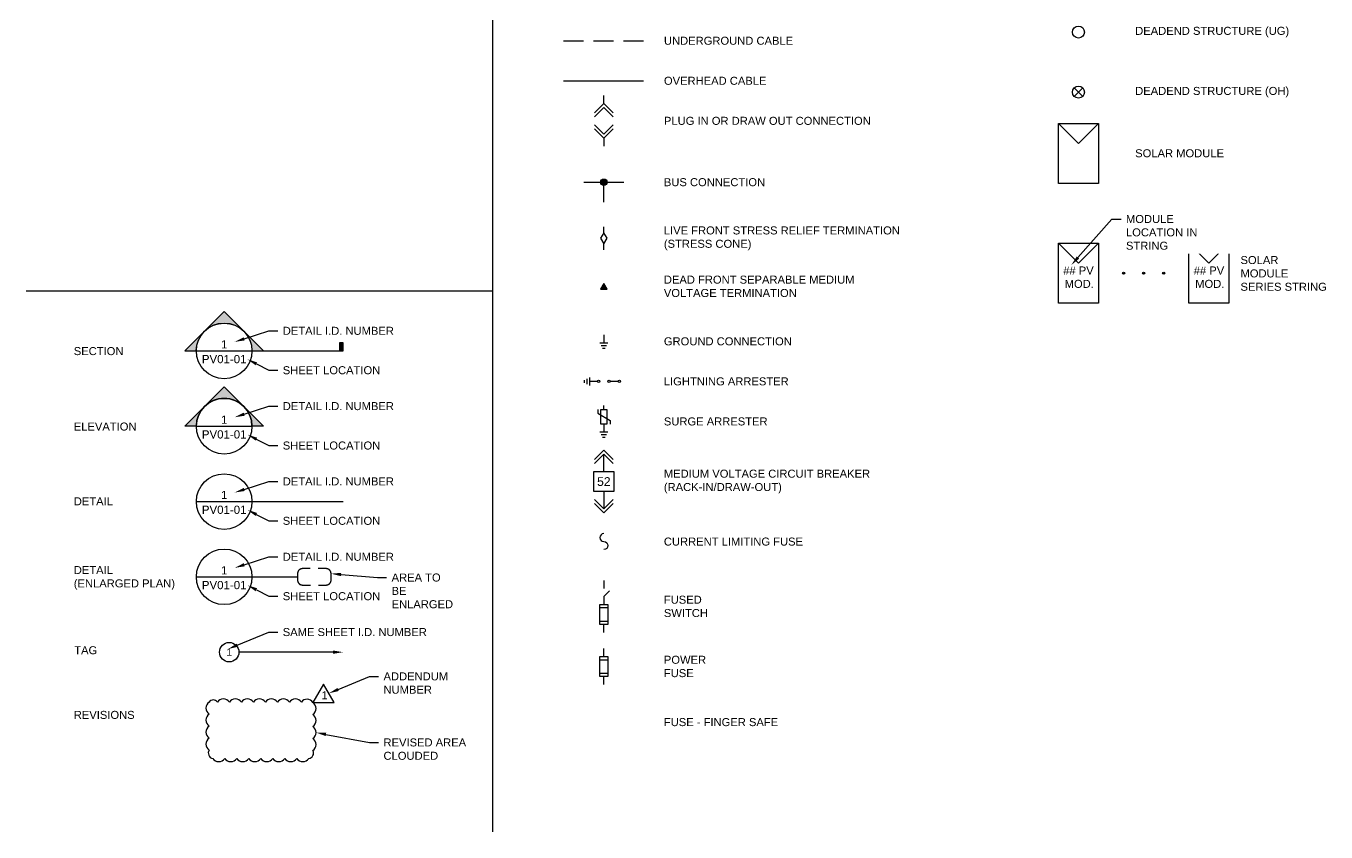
# Paper-space layout 'SYMBOLS AND ABBREVIATIONS 22x34' of a CAD drawing. Header units: feet, sheet in inches. Extents: x 0 to 33.3, y 0 to 20.5.
# Drawn here: x 0 to 16.25, y 0 to 10.06 of the extents above; entities that cross this region are included whole.
import ezdxf
from ezdxf import colors
from ezdxf.entities.mleader import LeaderData, LeaderLine
from ezdxf.enums import TextEntityAlignment as Align
from ezdxf.math import Vec2, Vec3

# ---------------------------------------------------------------- set-up
doc = ezdxf.new("R2010")
doc.units = ezdxf.units.FT
doc.header["$MEASUREMENT"] = 0
doc.linetypes.add('HIDDEN', pattern=[0.375, 0.25, -0.125])
doc.linetypes.add('HIDDEN2', pattern=[0.1875, 0.125, -0.0625])
for name, color, linetype in [('E-1LIN', 4, 'Continuous'), ('E-1LIN-CABL-OH', 4, 'Continuous'), ('E-1LIN-CABL-UG', 4, 'HIDDEN'), ('E-PROD-COND-06F', 4, 'Continuous'), ('G-ANNO-TEXT', 1, 'Continuous'), ('G-ANNO-TEXT @ 1', 1, 'Continuous'), ('PV-EQUIPM', 255, 'Continuous')]:
    doc.layers.add(name, color=color, linetype=linetype)
doc.styles.add('NEI-A', font='arial.ttf')
doc.styles.get("Standard").update_dxf_attribs({"font": 'arial.ttf'})

# ---------------------------------------------------------------- blocks, each defined once
blk = doc.blocks.new('1LIN-CONNECTION')
at = {"linetype": 'Continuous'}
h = blk.add_hatch(color=256, dxfattribs=at)
h.dxf.hatch_style = 1
h.paths.add_polyline_path([(-0.04, 0, 1), (0.04, 0, 1)])
blk.add_circle((0, 0), 0.04, dxfattribs=at)
blk = doc.blocks.new('1LIN-TERMINATION_DF')
at = {"linetype": 'Continuous'}
h = blk.add_hatch(color=4, dxfattribs=at)
h.dxf.hatch_style = 1
h.paths.add_polyline_path([(0, 0), (-0.04, -0.069), (0.04, -0.069)])
at = {"color": 4, "linetype": 'Continuous'}
blk.add_lwpolyline([(-0.04, -0.069), (0.04, -0.069), (0, 0)], close=True, dxfattribs=at)
blk = doc.blocks.new('1LIN-TERMINATION_LF')
at = {"color": 0, "linetype": 'Continuous'}
blk.add_lwpolyline([(0, 0.075), (0.04, 0.144), (0, 0.214), (-0.04, 0.144)], close=True, dxfattribs=at)
for points in [[(0, 0.214), (0, 0.289)], [(0, 0), (0, 0.075)]]:
    blk.add_lwpolyline(points, dxfattribs=at)
blk = doc.blocks.new('1LIN-SURGE_ARRESTER')
at = {"color": 0, "linetype": 'Continuous', "flags": 128}
for points in [[(0, -0.05), (0, 0)], [(-0.077, -0.05), (-0.077, -0.096), (0.077, -0.184), (0.077, -0.23)], [(0, -0.23), (0, -0.33)]]:
    blk.add_lwpolyline(points, dxfattribs=at)
blk.add_lwpolyline([(-0.038, -0.05), (0.037, -0.05), (0.037, -0.23), (-0.038, -0.23)], close=True, dxfattribs=at)
at = {"color": 0, "linetype": 'Continuous'}
for points in [[(0.051, -0.33), (-0.051, -0.33)], [(0.034, -0.364), (-0.034, -0.364)], [(0.017, -0.397), (-0.017, -0.397)], [(0, -0.329), (0, -0.329)]]:
    blk.add_lwpolyline(points, dxfattribs=at)
blk = doc.blocks.new('1LIN-GROUND_CONNECTION')
at = {"color": 4, "flags": 128}
blk.add_lwpolyline([(0, 0), (0, -0.1)], dxfattribs=at)
at = {"color": 4}
for points in [[(-0.051, -0.1), (0.051, -0.1)], [(-0.034, -0.134), (0.034, -0.134)], [(-0.017, -0.167), (0.017, -0.167)]]:
    blk.add_lwpolyline(points, dxfattribs=at)
blk = doc.blocks.new('1LIN-LIGHTNING_ARRESTER')
h = blk.add_hatch()
h.set_pattern_fill('ANSI31', color=4, angle=90)
h.set_pattern_definition([(135, (-0.14832, -0.30551), (-0.08839, -0.08839), [])])
h.paths.add_polyline_path([(0.015, -0.015, 1), (-0.015, -0.015, 1)])
at = {"color": 4, "flags": 128}
for points in [[(0, -0.03), (0, -0.13)], [(0, -0.29), (0, -0.39)]]:
    blk.add_lwpolyline(points, dxfattribs=at)
at = {"color": 4}
for points in [[(-0.051, -0.39), (0.051, -0.39)], [(-0.034, -0.424), (0.034, -0.424)], [(-0.017, -0.457), (0.017, -0.457)]]:
    blk.add_lwpolyline(points, dxfattribs=at)
for centre in [(0, -0.015), (0, -0.145), (0, -0.275)]:
    blk.add_circle(centre, 0.015, dxfattribs=at)
blk = doc.blocks.new('1LIN-SUB-BREAKER')
at = {"color": 0, "linetype": 'Continuous'}
blk.add_lwpolyline([(-0.125, 0), (0.125, 0), (0.125, -0.25), (-0.125, -0.25)], close=True, dxfattribs=at)
at = {"color": 0, "style": 'NEI-A'}
blk.add_attdef('CB_NO', text='', height=0.109, dxfattribs=at).set_placement((0, -0.125), align=Align.MIDDLE_CENTER)
blk = doc.blocks.new('1LIN-FUSE_LINK')
at = {"color": 4, "linetype": 'Continuous'}
blk.add_lwpolyline([(0, 0, 1), (0, -0.1, -1), (0, -0.2, 0.5)], format="xyb", dxfattribs=at)
blk = doc.blocks.new('1LIN-FUSE')
at = {"color": 4, "linetype": 'Continuous'}
blk.add_lwpolyline([(-0.05, 0), (0.05, 0), (0.05, -0.25), (-0.05, -0.25)], close=True, dxfattribs=at)
for points in [[(-0.05, -0.04), (0.05, -0.04)], [(-0.05, -0.21), (0.05, -0.21)]]:
    blk.add_lwpolyline(points, dxfattribs=at)
blk = doc.blocks.new('1LIN-DISCONNECT')
at = {"color": 4, "linetype": 'Continuous'}
for points in [[(0, 0), (0, -0.1)], [(0.071, -0.129), (0, -0.2), (0, -0.3)]]:
    blk.add_lwpolyline(points, dxfattribs=at)
blk = doc.blocks.new('1LIN-COLLECTION_POLE')
at = {"color": 0, "linetype": 'Continuous'}
blk.add_circle((0, 0), 0.075, dxfattribs=at)
blk = doc.blocks.new('100-05')
at = {"color": 4, "linetype": 'Continuous'}
blk.add_circle((0, 0), 0.075, dxfattribs=at)
blk = doc.blocks.new('PLUG IN DRAW OUT CONNECTION')
at = {"color": 4, "flags": 128}
for points in [[(-0.116, 0.416), (0, 0.532), (0.116, 0.416)], [(0, 0.532), (0, 0.632)], [(-0.116, 0.366), (0, 0.482), (0.116, 0.366)], [(-0.116, 0.266), (0, 0.15), (0.116, 0.266)], [(-0.116, 0.216), (0, 0.1), (0.116, 0.216)], [(0, 0.1), (0, 0)]]:
    blk.add_lwpolyline(points, dxfattribs=at)
blk = doc.blocks.new('_TagCircle')
at = {"color": 0, "linetype": 'ByBlock', "lineweight": -2, "transparency": 16777216}
blk.add_circle((0, 0), 0.125, dxfattribs=at)
at = {"color": 0, "transparency": 16777216, "style": 'NEI-A'}
blk.add_attdef('TAGNUMBER', text='', height=0.09375, dxfattribs=at).set_placement((0, -0.046875), align=Align.CENTER)
blk = doc.blocks.new('*U50')
at = {"layer": 'G-ANNO-TEXT'}
h = blk.add_hatch(color=256, dxfattribs=at)
edge = h.paths.add_edge_path()
edge.add_line((0.455, 0), (0.599, 0))
edge.add_line((0.599, 0), (0.108, 0.491))
edge.add_line((0.108, 0.491), (-0.383, 0))
edge.add_line((-0.383, 0), (-0.24, 0))
edge.add_arc((0.108, 0), 0.347, 0, 180, ccw=False)
blk.add_hatch(color=256, dxfattribs=at).paths.add_polyline_path([(1.594, 0.102), (1.548, 0.102), (1.548, 0), (1.594, 0)])
for p, q in [((0.455, 0), (1.594, 0)), ((-0.24, 0), (0.455, 0))]:
    blk.add_line(p, q, dxfattribs=at)
blk.add_lwpolyline([(0.455, 0), (0.599, 0), (0.108, 0.491), (-0.383, 0), (-0.24, 0, -1)], format="xyb", close=True, dxfattribs=at)
blk.add_lwpolyline([(1.594, 0.102), (1.548, 0.102), (1.548, 0), (1.594, 0)], close=True, dxfattribs=at)
blk.add_circle((0.108, 0), 0.347, dxfattribs=at)
at = {"layer": 'G-ANNO-TEXT', "style": 'NEI-A', "flags": 8}
blk.add_attdef('VIEWNUMBER', text='', height=0.102, dxfattribs=at).set_placement((0.108, 0), align=Align.BOTTOM_CENTER)
blk.add_attdef('SHEETNUMBER', text='', height=0.102, dxfattribs=at).set_placement((0.108, -0.051), align=Align.TOP_CENTER)
blk = doc.blocks.new('*U51')
at = {"layer": 'G-ANNO-TEXT'}
h = blk.add_hatch(color=256, dxfattribs=at)
edge = h.paths.add_edge_path()
edge.add_line((-0.24, 0), (-0.383, 0))
edge.add_line((-0.383, 0), (0.108, 0.491))
edge.add_line((0.108, 0.491), (0.599, 0))
edge.add_line((0.599, 0), (0.455, 0))
edge.add_arc((0.108, 0), 0.347, 0, 180)
blk.add_line((-0.24, 0), (0.455, 0), dxfattribs=at)
for points in [[(-0.24, 0), (-0.383, 0), (0.108, 0.491), (0.599, 0), (0.455, 0, 1)], [(0.354, 0.246, 0.414214), (-0.138, 0.246), (0.108, 0.491), (0.354, 0.246)]]:
    blk.add_lwpolyline(points, format="xyb", close=True, dxfattribs=at)
blk.add_circle((0.108, 0), 0.347, dxfattribs=at)
at = {"layer": 'G-ANNO-TEXT', "flags": 8}
blk.add_attdef('VIEWNUMBER', text='', height=0.102, dxfattribs=at).set_placement((0.108, 0), align=Align.BOTTOM_CENTER)
blk.add_attdef('SHEETNUMBER', text='', height=0.102, dxfattribs=at).set_placement((0.108, -0.051), align=Align.TOP_CENTER)
blk = doc.blocks.new('*U48')
at = {"layer": 'G-ANNO-TEXT'}
for p, q in [((-0.347, 0.076), (0.347, 0.076)), ((0.347, 0.076), (1.486, 0.076))]:
    blk.add_line(p, q, dxfattribs=at)
blk.add_circle((0, 0.076), 0.347, dxfattribs=at)
at = {"layer": 'G-ANNO-TEXT', "flags": 8}
blk.add_attdef('VIEWNUMBER', text='', height=0.102, dxfattribs=at).set_placement((0, 0.076), align=Align.BOTTOM_CENTER)
blk.add_attdef('SHEETNUMBER', text='', height=0.102, dxfattribs=at).set_placement((0, 0.025), align=Align.TOP_CENTER)
blk = doc.blocks.new('*U49')
at = {"layer": 'G-ANNO-TEXT'}
for p, q in [((-0.347, 0.076), (0.347, 0.076)), ((-0.222, 0.076), (0.917, 0.076))]:
    blk.add_line(p, q, dxfattribs=at)
blk.add_circle((0, 0.076), 0.347, dxfattribs=at)
at = {"layer": 'G-ANNO-TEXT', "flags": 8}
blk.add_attdef('VIEWNUMBER', text='', height=0.102, dxfattribs=at).set_placement((0, 0.076), align=Align.BOTTOM_CENTER)
blk.add_attdef('SHEETNUMBER', text='', height=0.102, dxfattribs=at).set_placement((0, 0.025), align=Align.TOP_CENTER)

psp = doc.layouts.new('SYMBOLS AND ABBREVIATIONS 22x34')

# ---------------------------------------------------------------- hatches: boundary and pattern name
at = {"layer": 'E-PROD-COND-06F'}
for points in [[(13.707, 6.976, -1), (13.733, 6.976, -1)], [(13.957, 6.976, -1), (13.983, 6.976, -1)], [(14.207, 6.976, -1), (14.233, 6.976, -1)]]:
    psp.add_hatch(color=7, dxfattribs=at).paths.add_polyline_path(points)

# ---------------------------------------------------------------- linework, layer by layer
at = {"layer": 'E-1LIN'}
for p, q in [((13.102, 9.29), (13.208, 9.184)), ((13.102, 9.184), (13.208, 9.29))]:
    psp.add_line(p, q, dxfattribs=at)
at = {"layer": 'E-1LIN', "linetype": 'Continuous', "const_width": 0.0156, "flags": 128}
psp.add_lwpolyline([(6.975, 8.112), (7.475, 8.112)], dxfattribs=at)
at = {"layer": 'E-1LIN', "linetype": 'Continuous', "flags": 128}
psp.add_lwpolyline([(7.225, 7.862), (7.225, 8.112)], dxfattribs=at)
at = {"layer": 'E-1LIN', "flags": 128}
for points in [[(7.109, 4.65), (7.225, 4.766), (7.341, 4.65)], [(7.109, 4.6), (7.225, 4.716), (7.341, 4.6)], [(7.225, 4.5), (7.225, 4.716)], [(7.225, 4.25), (7.225, 4.034)], [(7.109, 4.15), (7.225, 4.034), (7.341, 4.15)], [(7.109, 4.1), (7.225, 3.984), (7.341, 4.1)], [(7.225, 2.491), (7.225, 2.591)], [(7.225, 2.191), (7.225, 2.291)], [(7.225, 1.841), (7.225, 1.941)]]:
    psp.add_lwpolyline(points, dxfattribs=at)
at = {"layer": 'E-1LIN-CABL-OH', "flags": 128}
psp.add_lwpolyline([(6.72, 9.378), (7.72, 9.378)], dxfattribs=at)
at = {"layer": 'E-1LIN-CABL-UG', "flags": 128}
psp.add_lwpolyline([(6.72, 9.878), (7.72, 9.878)], dxfattribs=at)
at = {"layer": 'E-PROD-COND-06F', "color": 7}
for centre in [(13.72, 6.976), (13.97, 6.976), (14.22, 6.976)]:
    psp.add_circle(centre, 0.0131, dxfattribs=at)
at = {"layer": 'G-ANNO-TEXT'}
psp.add_line((5.838, 0), (5.838, 20.505), dxfattribs=at)
psp.add_lwpolyline([(5.838, 6.752), (0.005, 6.752)], dxfattribs=at)
psp.add_lwpolyline([(3.723, 1.846), (3.59, 1.616), (3.855, 1.616)], close=True, dxfattribs=at)
at = {"layer": 'PV-EQUIPM', "flags": 128}
for points in [[(12.905, 8.847), (13.155, 8.597), (13.405, 8.847), (13.405, 8.097), (12.905, 8.097), (12.905, 8.847), (13.405, 8.847)], [(12.905, 7.351), (13.155, 7.101), (13.405, 7.351), (13.405, 6.601), (12.905, 6.601), (12.905, 7.351), (13.405, 7.351)], [(14.535, 7.351), (14.785, 7.101), (15.035, 7.351), (15.035, 6.601), (14.535, 6.601), (14.535, 7.351), (15.035, 7.351)]]:
    psp.add_lwpolyline(points, dxfattribs=at)

# ---------------------------------------------------------------- block references
at = {"layer": 'E-1LIN'}
for name, p in [('1LIN-COLLECTION_POLE', (13.155, 9.987)), ('1LIN-COLLECTION_POLE', (13.155, 9.237)), ('100-05', (13.155, 9.237)), ('PLUG IN DRAW OUT CONNECTION', (7.226, 8.562)), ('1LIN-CONNECTION', (7.225, 8.112)), ('1LIN-TERMINATION_LF', (7.225, 7.268)), ('1LIN-TERMINATION_DF', (7.225, 6.846)), ('1LIN-GROUND_CONNECTION', (7.225, 6.208)), ('1LIN-SURGE_ARRESTER', (7.225, 5.323)), ('1LIN-FUSE_LINK', (7.225, 3.725)), ('1LIN-DISCONNECT', (7.225, 3.141)), ('1LIN-FUSE', (7.225, 2.841)), ('1LIN-FUSE', (7.225, 2.191))]:
    psp.add_blockref(name, p, dxfattribs=at)
at = {"layer": 'E-1LIN', "rotation": 270}
psp.add_blockref('1LIN-LIGHTNING_ARRESTER', (7.435, 5.625), dxfattribs=at)
at = {"layer": 'E-1LIN'}
psp.add_blockref('1LIN-SUB-BREAKER', (7.225, 4.5), dxfattribs=at).add_auto_attribs({'CB_NO': '52'})
at = {"layer": 'G-ANNO-TEXT @ 1'}
ref = psp.add_blockref('*U50', (2.373, 6.006), dxfattribs=at)
ref.add_attrib('VIEWNUMBER', '1', dxfattribs={"layer": 'G-ANNO-TEXT', "height": 0.102, "style": 'NEI-A'}).set_placement((2.481, 6.006), align=Align.BOTTOM_CENTER)
ref.add_attrib('SHEETNUMBER', 'PV01-01', dxfattribs={"layer": 'G-ANNO-TEXT', "height": 0.1025, "style": 'NEI-A'}).set_placement((2.481, 5.955), align=Align.TOP_CENTER)
ref = psp.add_blockref('*U51', (2.373, 5.066), dxfattribs=at)
ref.add_attrib('VIEWNUMBER', '1', dxfattribs={"layer": 'G-ANNO-TEXT', "height": 0.102}).set_placement((2.481, 5.066), align=Align.BOTTOM_CENTER)
ref.add_attrib('SHEETNUMBER', 'PV01-01', dxfattribs={"layer": 'G-ANNO-TEXT', "height": 0.1025}).set_placement((2.481, 5.015), align=Align.TOP_CENTER)
ref = psp.add_blockref('*U48', (2.481, 4.049), dxfattribs=at)
ref.add_attrib('VIEWNUMBER', '1', dxfattribs={"layer": 'G-ANNO-TEXT', "height": 0.102}).set_placement((2.481, 4.126), align=Align.BOTTOM_CENTER)
ref.add_attrib('SHEETNUMBER', 'PV01-01', dxfattribs={"layer": 'G-ANNO-TEXT', "height": 0.1025}).set_placement((2.481, 4.074), align=Align.TOP_CENTER)
ref = psp.add_blockref('*U49', (2.481, 3.109), dxfattribs=at)
ref.add_attrib('VIEWNUMBER', '1', dxfattribs={"layer": 'G-ANNO-TEXT', "height": 0.102}).set_placement((2.481, 3.185), align=Align.BOTTOM_CENTER)
ref.add_attrib('SHEETNUMBER', 'PV01-01', dxfattribs={"layer": 'G-ANNO-TEXT', "height": 0.1025}).set_placement((2.481, 3.134), align=Align.TOP_CENTER)

# ---------------------------------------------------------------- texts
at = {"layer": 'G-ANNO-TEXT', "char_height": 0.1, "attachment_point": 4, "style": 'NEI-A'}
for s, width, insert in [('UNDERGROUND CABLE', 3.14081, (7.976, 9.878)), ('DEADEND STRUCTURE (UG)', 3.14081, (13.864, 9.987)), ('OVERHEAD CABLE', 3.14081, (7.976, 9.378)), ('DEADEND STRUCTURE (OH)', 3.14081, (13.864, 9.237)), ('PLUG IN OR DRAW OUT CONNECTION', 2.97941, (7.976, 8.878)), ('SOLAR MODULE', 1.10359, (13.864, 8.473)), ('BUS CONNECTION', 2.97941, (7.975, 8.112)), ('LIVE FRONT STRESS RELIEF TERMINATION (STRESS CONE)', 2.97431, (7.975, 7.412)), ('SOLAR MODULE SERIES STRING', 1.10359, (15.18, 6.973)), ('DEAD FRONT SEPARABLE MEDIUM VOLTAGE TERMINATION ', 2.97941, (7.975, 6.812)), ('GROUND CONNECTION', 2.97941, (7.975, 6.125)), ('SECTION', 0.61048, (0.602, 6.003)), ('LIGHTNING ARRESTER', 2.97941, (7.975, 5.625)), ('ELEVATION', 0.77365, (0.602, 5.061)), ('SURGE ARRESTER', 2.97941, (7.975, 5.125)), ('MEDIUM VOLTAGE CIRCUIT BREAKER\\P(RACK-IN/DRAW-OUT)', 2.97941, (7.975, 4.375)), ('DETAIL', 0.48511, (0.602, 4.128)), ('CURRENT LIMITING FUSE', 2.97941, (7.975, 3.625)), ('DETAIL\\P(ENLARGED PLAN)', 1.2613, (0.602, 3.172)), ('FUSED SWITCH', 0.93443, (7.975, 2.816)), ('TAG', 0.27944, (0.608, 2.268)), ('POWER FUSE', 0.83026, (7.975, 2.066)), ('1', 0.05305, (3.697, 1.707)), ('REVISIONS', 0.75448, (0.602, 1.461)), ('FUSE - FINGER SAFE', 1.43443, (7.975, 1.371))]:
    psp.add_mtext_dynamic_manual_height_columns(s, width=width, gutter_width=0.547, heights=[0], dxfattribs=dict(at, insert=insert))
at = {"layer": 'G-ANNO-TEXT', "char_height": 0.1, "width": 0.45816, "attachment_point": 4, "style": 'NEI-A'}
for insert in [(12.925, 6.926), (14.556, 6.926)]:
    psp.add_mtext('\\A1;\\pi0.04006;## PV \\P\\pi0.05797;MOD.', dxfattribs=dict(at, insert=insert))

# ---------------------------------------------------------------- leaders
at = {"layer": 'G-ANNO-TEXT'}
ml = psp.add_multileader_block('Standard', dxfattribs=at)
ml.set_content('_TagCircle', color=256, scale=0.970182)
ml.set_attribute('TAGNUMBER', '1', width=0)
ml.set_leader_properties()
ml.build(insert=Vec2(0, 0))
ml.multileader.update_dxf_attribs({"dogleg_length": 0.0625, "arrow_head_size": 0.125})
ctx = ml.context
ctx.base_point, ctx.char_height, ctx.arrow_head_size, ctx.landing_gap_size, ctx.plane_origin = Vec3(2.422, 2.245), 0.1, 0.125, 0.0625, Vec3(2.685, -1.294)
notes = []
notes.append((ctx, [(1, (1, 1, 0), (2.727, 2.245), (-1, 0), 0.0625, [(0, [(3.967, 2.245)], 0, [])])]))
ctx.block.insert = Vec3(2.544, 2.245)
ml = psp.add_multileader_mtext('Standard', dxfattribs=at)
ml.set_content('REVISED AREA CLOUDED', color=256, style='NEI-A')
ml.set_leader_properties()
ml.build(insert=Vec2(0, 0))
ml.multileader.update_dxf_attribs({"dogleg_length": 0.125, "arrow_head_size": 0.125})
ctx = ml.context
ctx.base_point, ctx.char_height, ctx.arrow_head_size, ctx.landing_gap_size, ctx.plane_origin = Vec3(4.41, 1.117), 0.1, 0.125, 0.0625, Vec3(4.691, 2.72)
notes.append((ctx, [(0, (1, 1, 0), (4.297, 1.117), (1, 0), 0.113, [(0, [(3.629, 1.241)], 0, [])])]))
ctx.mtext.insert, ctx.mtext.width, ctx.mtext.flow_direction = Vec3(4.472, 1.168), 1.03374, 5
ctx.mtext.has_bg_fill, ctx.mtext.bg_color, ctx.mtext.bg_scale_factor, ctx.mtext.bg_transparency, ctx.mtext.use_window_bg_color = 1, -1073741824, 1.5, 0, 1
for ctx, leaders in notes:
    for number, flags, end, landing, length, lines in leaders:
        leader = LeaderData()
        leader.index, (leader.has_last_leader_line, leader.has_dogleg_vector, leader.attachment_direction) = number, flags
        leader.last_leader_point, leader.dogleg_vector, leader.dogleg_length = Vec3(end), Vec3(landing), length
        for number, points, colour, breaks in lines:
            line = LeaderLine()
            line.index, line.vertices, line.color, line.breaks = number, Vec3.list(points), colors.encode_raw_color(colour), breaks
            leader.lines.append(line)
        ctx.leaders.append(leader)

# ---------------------------------------------------------------- next in the draw order: linework, layer by layer
psp.add_lwpolyline([(2.293, 1.622, 0.520567), (2.293, 1.472, 0.520567), (2.293, 1.322, 0.520567), (2.293, 1.172, 0.520567), (2.293, 1.022, 0.520567), (2.338, 0.917, 0.520567), (2.488, 0.917, 0.520567), (2.638, 0.917, 0.520567), (2.788, 0.917, 0.520567), (2.938, 0.917, 0.520567), (3.088, 0.917, 0.520567), (3.238, 0.917, 0.520567), (3.388, 0.917, 0.520567), (3.538, 0.917, 0.520567), (3.59, 1.016, 0.520567), (3.59, 1.166, 0.520567), (3.59, 1.316, 0.520567), (3.59, 1.466, 0.520567), (3.59, 1.616, 0.520567), (3.446, 1.622, 0.520567), (3.296, 1.622, 0.520567), (3.146, 1.622, 0.520567), (2.996, 1.622, 0.520567), (2.846, 1.622, 0.520567), (2.696, 1.622, 0.520567), (2.546, 1.622, 0.520567), (2.396, 1.622, 0.520567)], format="xyb", close=True, dxfattribs=at)

# ---------------------------------------------------------------- next in the draw order: leaders
ml = psp.add_multileader_mtext('Standard', dxfattribs=at)
ml.set_content('MODULE LOCATION IN STRING', color=256, style='NEI-A')
ml.set_leader_properties()
ml.build(insert=Vec2(0, 0))
ml.multileader.update_dxf_attribs({"dogleg_length": 0.125, "arrow_head_size": 0.125})
ctx = ml.context
ctx.base_point, ctx.char_height, ctx.arrow_head_size, ctx.landing_gap_size, ctx.plane_origin = Vec3(13.687, 7.653), 0.1, 0.125, 0.0625, Vec3(13.968, 8.892)
notes = []
notes.append((ctx, [(0, (1, 1, 0), (13.574, 7.653), (1, 0), 0.113, [(0, [(13.066, 7.078)], 0, [])])]))
ctx.mtext.insert, ctx.mtext.width, ctx.mtext.flow_direction = Vec3(13.749, 7.703), 1.34015, 5
ctx.mtext.has_bg_fill, ctx.mtext.bg_color, ctx.mtext.bg_scale_factor, ctx.mtext.bg_transparency, ctx.mtext.use_window_bg_color = 1, -1073741824, 1.5, 0, 1
ml = psp.add_multileader_mtext('Standard', dxfattribs=at)
ml.set_content('DETAIL I.D. NUMBER', color=256, style='NEI-A')
ml.set_leader_properties()
ml.build(insert=Vec2(0, 0))
ml.multileader.update_dxf_attribs({"dogleg_length": 0.125, "arrow_head_size": 0.125})
ctx = ml.context
ctx.base_point, ctx.char_height, ctx.arrow_head_size, ctx.landing_gap_size, ctx.plane_origin = Vec3(3.151, 6.256), 0.1, 0.125, 0.0625, Vec3(3.432, 7.86)
notes.append((ctx, [(0, (1, 1, 0), (3.038, 6.256), (1, 0), 0.113, [(0, [(2.613, 6.119)], 0, [])])]))
ctx.mtext.insert, ctx.mtext.width, ctx.mtext.flow_direction = Vec3(3.213, 6.307), 1.38865, 5
ctx.mtext.has_bg_fill, ctx.mtext.bg_color, ctx.mtext.bg_scale_factor, ctx.mtext.bg_transparency, ctx.mtext.use_window_bg_color = 1, -1073741824, 1.5, 0, 1
ml = psp.add_multileader_mtext('Standard', dxfattribs=at)
ml.set_content('SHEET LOCATION', color=256, style='NEI-A')
ml.set_leader_properties()
ml.build(insert=Vec2(0, 0))
ml.multileader.update_dxf_attribs({"dogleg_length": 0.125, "arrow_head_size": 0.125})
ctx = ml.context
ctx.base_point, ctx.char_height, ctx.arrow_head_size, ctx.landing_gap_size, ctx.plane_origin = Vec3(3.151, 5.765), 0.1, 0.125, 0.0625, Vec3(3.432, 4.161)
notes.append((ctx, [(0, (1, 1, 0), (3.038, 5.765), (1, 0), 0.113, [(0, [(2.772, 5.902)], 0, [])])]))
ctx.mtext.insert, ctx.mtext.width, ctx.mtext.flow_direction = Vec3(3.213, 5.815), 1.20823, 5
ctx.mtext.has_bg_fill, ctx.mtext.bg_color, ctx.mtext.bg_scale_factor, ctx.mtext.bg_transparency, ctx.mtext.use_window_bg_color = 1, -1073741824, 1.5, 0, 1
ml = psp.add_multileader_mtext('Standard', dxfattribs=at)
ml.set_content('DETAIL I.D. NUMBER', color=256, style='NEI-A')
ml.set_leader_properties()
ml.build(insert=Vec2(0, 0))
ml.multileader.update_dxf_attribs({"dogleg_length": 0.125, "arrow_head_size": 0.125})
ctx = ml.context
ctx.base_point, ctx.char_height, ctx.arrow_head_size, ctx.landing_gap_size, ctx.plane_origin = Vec3(3.151, 5.316), 0.1, 0.125, 0.0625, Vec3(3.432, 6.919)
notes.append((ctx, [(0, (1, 1, 0), (3.038, 5.316), (1, 0), 0.113, [(0, [(2.613, 5.178)], 0, [])])]))
ctx.mtext.insert, ctx.mtext.width, ctx.mtext.flow_direction = Vec3(3.213, 5.367), 1.38865, 5
ctx.mtext.has_bg_fill, ctx.mtext.bg_color, ctx.mtext.bg_scale_factor, ctx.mtext.bg_transparency, ctx.mtext.use_window_bg_color = 1, -1073741824, 1.5, 0, 1
ml = psp.add_multileader_mtext('Standard', dxfattribs=at)
ml.set_content('SHEET LOCATION', color=256, style='NEI-A')
ml.set_leader_properties()
ml.build(insert=Vec2(0, 0))
ml.multileader.update_dxf_attribs({"dogleg_length": 0.125, "arrow_head_size": 0.125})
ctx = ml.context
ctx.base_point, ctx.char_height, ctx.arrow_head_size, ctx.landing_gap_size, ctx.plane_origin = Vec3(3.151, 4.824), 0.1, 0.125, 0.0625, Vec3(3.432, 3.221)
notes.append((ctx, [(0, (1, 1, 0), (3.038, 4.824), (1, 0), 0.113, [(0, [(2.772, 4.962)], 0, [])])]))
ctx.mtext.insert, ctx.mtext.width, ctx.mtext.flow_direction = Vec3(3.213, 4.875), 1.20823, 5
ctx.mtext.has_bg_fill, ctx.mtext.bg_color, ctx.mtext.bg_scale_factor, ctx.mtext.bg_transparency, ctx.mtext.use_window_bg_color = 1, -1073741824, 1.5, 0, 1
ml = psp.add_multileader_mtext('Standard', dxfattribs=at)
ml.set_content('DETAIL I.D. NUMBER', color=256, style='NEI-A')
ml.set_leader_properties()
ml.build(insert=Vec2(0, 0))
ml.multileader.update_dxf_attribs({"dogleg_length": 0.125, "arrow_head_size": 0.125})
ctx = ml.context
ctx.base_point, ctx.char_height, ctx.arrow_head_size, ctx.landing_gap_size, ctx.plane_origin = Vec3(3.151, 4.376), 0.1, 0.125, 0.0625, Vec3(3.432, 5.979)
notes.append((ctx, [(0, (1, 1, 0), (3.038, 4.376), (1, 0), 0.113, [(0, [(2.613, 4.238)], 0, [])])]))
ctx.mtext.insert, ctx.mtext.width, ctx.mtext.flow_direction = Vec3(3.213, 4.427), 1.38865, 5
ctx.mtext.has_bg_fill, ctx.mtext.bg_color, ctx.mtext.bg_scale_factor, ctx.mtext.bg_transparency, ctx.mtext.use_window_bg_color = 1, -1073741824, 1.5, 0, 1
ml = psp.add_multileader_mtext('Standard', dxfattribs=at)
ml.set_content('SHEET LOCATION', color=256, style='NEI-A')
ml.set_leader_properties()
ml.build(insert=Vec2(0, 0))
ml.multileader.update_dxf_attribs({"dogleg_length": 0.125, "arrow_head_size": 0.125})
ctx = ml.context
ctx.base_point, ctx.char_height, ctx.arrow_head_size, ctx.landing_gap_size, ctx.plane_origin = Vec3(3.151, 3.884), 0.1, 0.125, 0.0625, Vec3(3.432, 2.281)
notes.append((ctx, [(0, (1, 1, 0), (3.038, 3.884), (1, 0), 0.113, [(0, [(2.772, 4.022)], 0, [])])]))
ctx.mtext.insert, ctx.mtext.width, ctx.mtext.flow_direction = Vec3(3.213, 3.935), 1.20823, 5
ctx.mtext.has_bg_fill, ctx.mtext.bg_color, ctx.mtext.bg_scale_factor, ctx.mtext.bg_transparency, ctx.mtext.use_window_bg_color = 1, -1073741824, 1.5, 0, 1
ml = psp.add_multileader_mtext('Standard', dxfattribs=at)
ml.set_content('DETAIL I.D. NUMBER', color=256, style='NEI-A')
ml.set_leader_properties()
ml.build(insert=Vec2(0, 0))
ml.multileader.update_dxf_attribs({"dogleg_length": 0.125, "arrow_head_size": 0.125})
ctx = ml.context
ctx.base_point, ctx.char_height, ctx.arrow_head_size, ctx.landing_gap_size, ctx.plane_origin = Vec3(3.151, 3.435), 0.1, 0.125, 0.0625, Vec3(3.432, 5.039)
notes.append((ctx, [(0, (1, 1, 0), (3.038, 3.435), (1, 0), 0.113, [(0, [(2.613, 3.298)], 0, [])])]))
ctx.mtext.insert, ctx.mtext.width, ctx.mtext.flow_direction = Vec3(3.213, 3.486), 1.38865, 5
ctx.mtext.has_bg_fill, ctx.mtext.bg_color, ctx.mtext.bg_scale_factor, ctx.mtext.bg_transparency, ctx.mtext.use_window_bg_color = 1, -1073741824, 1.5, 0, 1
ml = psp.add_multileader_mtext('Standard', dxfattribs=at)
ml.set_content('SHEET LOCATION', color=256, style='NEI-A')
ml.set_leader_properties()
ml.build(insert=Vec2(0, 0))
ml.multileader.update_dxf_attribs({"dogleg_length": 0.125, "arrow_head_size": 0.125})
ctx = ml.context
ctx.base_point, ctx.char_height, ctx.arrow_head_size, ctx.landing_gap_size, ctx.plane_origin = Vec3(3.151, 2.944), 0.1, 0.125, 0.0625, Vec3(3.432, 1.34)
notes.append((ctx, [(0, (1, 1, 0), (3.038, 2.944), (1, 0), 0.113, [(0, [(2.772, 3.081)], 0, [])])]))
ctx.mtext.insert, ctx.mtext.width, ctx.mtext.flow_direction = Vec3(3.213, 2.994), 1.20823, 5
ctx.mtext.has_bg_fill, ctx.mtext.bg_color, ctx.mtext.bg_scale_factor, ctx.mtext.bg_transparency, ctx.mtext.use_window_bg_color = 1, -1073741824, 1.5, 0, 1
ml = psp.add_multileader_mtext('Standard', dxfattribs=at)
ml.set_content('SAME SHEET I.D. NUMBER', color=256, style='NEI-A')
ml.set_leader_properties()
ml.build(insert=Vec2(0, 0))
ml.multileader.update_dxf_attribs({"dogleg_length": 0.125, "arrow_head_size": 0.125})
ctx = ml.context
ctx.base_point, ctx.char_height, ctx.arrow_head_size, ctx.landing_gap_size, ctx.plane_origin = Vec3(3.151, 2.495), 0.1, 0.125, 0.0625, Vec3(3.432, 4.098)
notes.append((ctx, [(0, (1, 1, 0), (3.038, 2.495), (1, 0), 0.113, [(0, [(2.53, 2.284)], 0, [])])]))
ctx.mtext.insert, ctx.mtext.width, ctx.mtext.flow_direction = Vec3(3.213, 2.546), 1.80005, 5
ctx.mtext.has_bg_fill, ctx.mtext.bg_color, ctx.mtext.bg_scale_factor, ctx.mtext.bg_transparency, ctx.mtext.use_window_bg_color = 1, -1073741824, 1.5, 0, 1
ml = psp.add_multileader_mtext('Standard', dxfattribs=at)
ml.set_content('ADDENDUM NUMBER', color=256, style='NEI-A')
ml.set_leader_properties()
ml.build(insert=Vec2(0, 0))
ml.multileader.update_dxf_attribs({"dogleg_length": 0.125, "arrow_head_size": 0.125})
ctx = ml.context
ctx.base_point, ctx.char_height, ctx.arrow_head_size, ctx.landing_gap_size, ctx.plane_origin = Vec3(4.41, 1.942), 0.1, 0.125, 0.0625, Vec3(4.691, 3.546)
notes.append((ctx, [(0, (1, 1, 0), (4.297, 1.942), (1, 0), 0.113, [(0, [(3.789, 1.731)], 0, [])])]))
ctx.mtext.insert, ctx.mtext.width, ctx.mtext.flow_direction = Vec3(4.472, 1.993), 0.79759, 5
ctx.mtext.has_bg_fill, ctx.mtext.bg_color, ctx.mtext.bg_scale_factor, ctx.mtext.bg_transparency, ctx.mtext.use_window_bg_color = 1, -1073741824, 1.5, 0, 1
for ctx, leaders in notes:
    for number, flags, end, landing, length, lines in leaders:
        leader = LeaderData()
        leader.index, (leader.has_last_leader_line, leader.has_dogleg_vector, leader.attachment_direction) = number, flags
        leader.last_leader_point, leader.dogleg_vector, leader.dogleg_length = Vec3(end), Vec3(landing), length
        for number, points, colour, breaks in lines:
            line = LeaderLine()
            line.index, line.vertices, line.color, line.breaks = number, Vec3.list(points), colors.encode_raw_color(colour), breaks
            leader.lines.append(line)
        ctx.leaders.append(leader)

# ---------------------------------------------------------------- next in the draw order: linework, layer by layer
at = {"layer": 'G-ANNO-TEXT', "linetype": 'HIDDEN2', "ltscale": 0.5}
psp.add_lwpolyline([(3.46, 3.083), (3.754, 3.083, 0.414214), (3.817, 3.145), (3.817, 3.225, 0.414214), (3.754, 3.288), (3.46, 3.288, 0.414214), (3.398, 3.225), (3.398, 3.145, 0.414214)], format="xyb", close=True, dxfattribs=at)

# ---------------------------------------------------------------- next in the draw order: leaders
at = {"layer": 'G-ANNO-TEXT'}
ml = psp.add_multileader_mtext('Standard', dxfattribs=at)
ml.set_content('AREA TO BE ENLARGED', color=256, style='NEI-A')
ml.set_leader_properties()
ml.build(insert=Vec2(0, 0))
ml.multileader.update_dxf_attribs({"dogleg_length": 0.125, "arrow_head_size": 0.125})
ctx = ml.context
ctx.base_point, ctx.char_height, ctx.arrow_head_size, ctx.landing_gap_size, ctx.plane_origin = Vec3(4.511, 3.176), 0.1, 0.125, 0.0625, Vec3(4.636, 4.926)
notes = []
notes.append((ctx, [(0, (1, 1, 0), (4.398, 3.176), (1, 0), 0.113, [(0, [(3.817, 3.225)], 0, [])])]))
ctx.mtext.insert, ctx.mtext.width, ctx.mtext.flow_direction = Vec3(4.573, 3.227), 0.8319, 5
ctx.mtext.has_bg_fill, ctx.mtext.bg_color, ctx.mtext.bg_scale_factor, ctx.mtext.bg_transparency, ctx.mtext.use_window_bg_color = 1, -1073741824, 1.5, 0, 1
for ctx, leaders in notes:
    for number, flags, end, landing, length, lines in leaders:
        leader = LeaderData()
        leader.index, (leader.has_last_leader_line, leader.has_dogleg_vector, leader.attachment_direction) = number, flags
        leader.last_leader_point, leader.dogleg_vector, leader.dogleg_length = Vec3(end), Vec3(landing), length
        for number, points, colour, breaks in lines:
            line = LeaderLine()
            line.index, line.vertices, line.color, line.breaks = number, Vec3.list(points), colors.encode_raw_color(colour), breaks
            leader.lines.append(line)
        ctx.leaders.append(leader)

doc.saveas('drawing.dxf')
